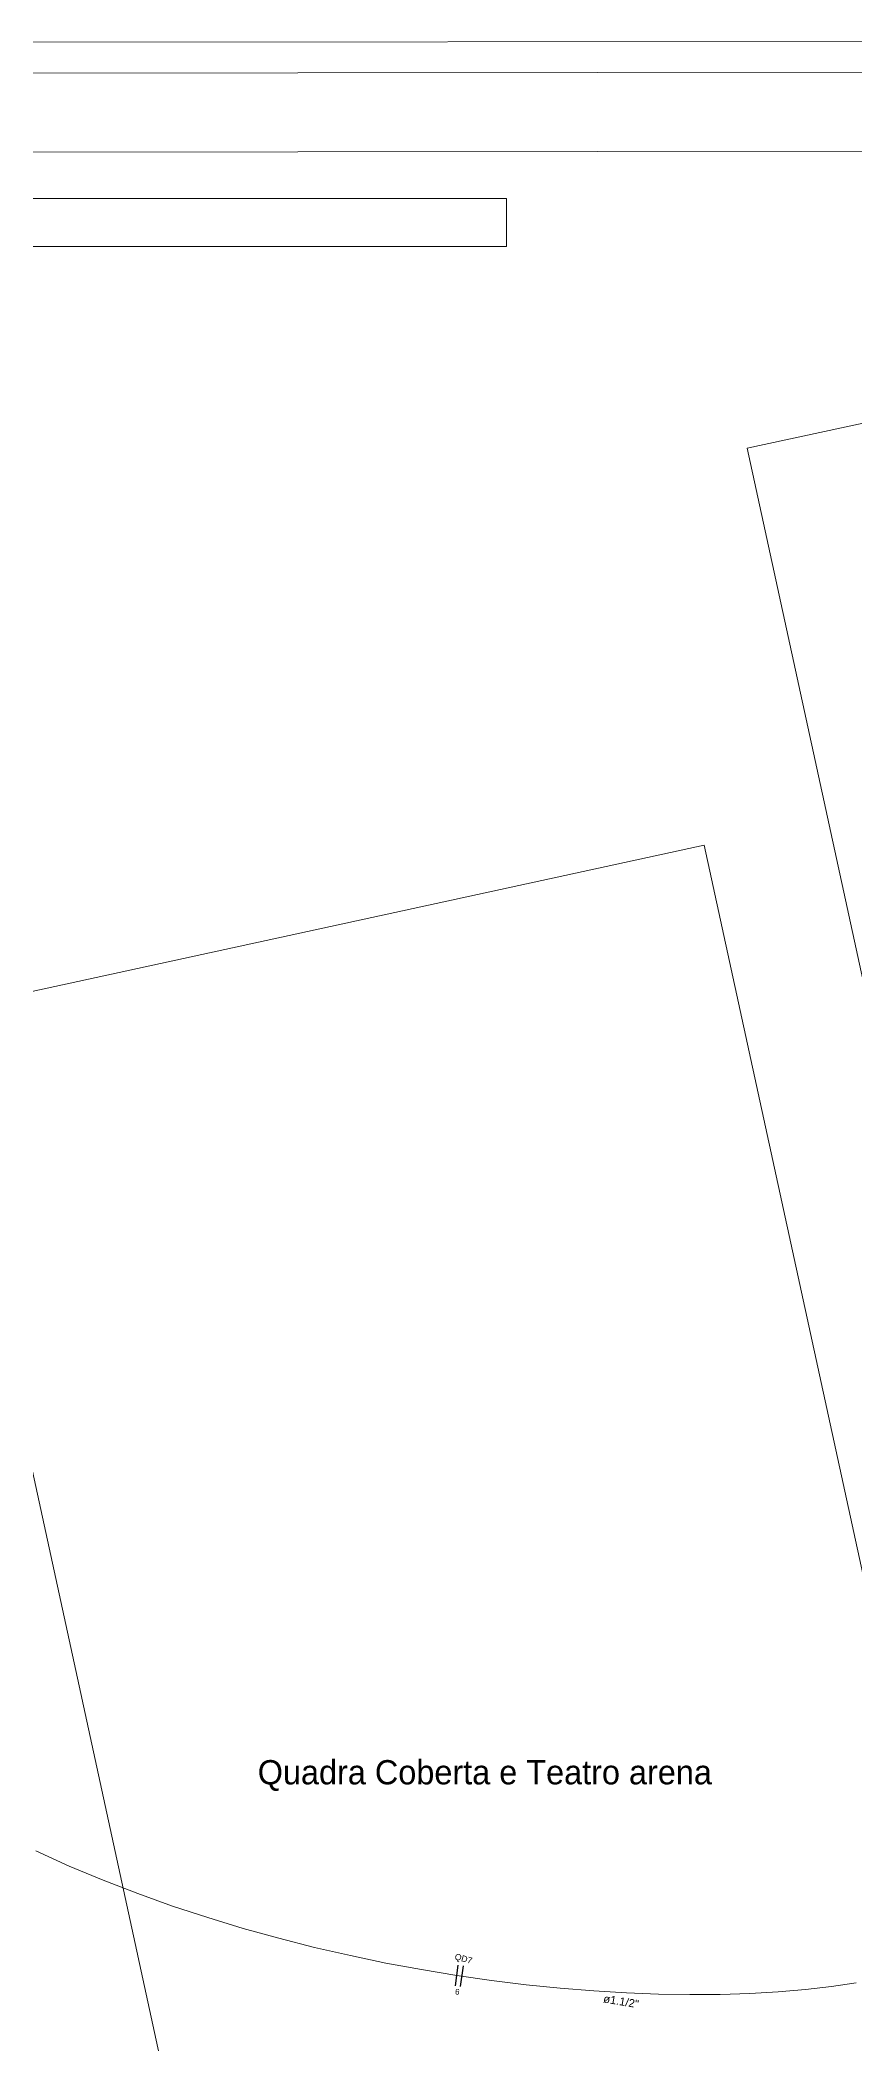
# Model space of a CAD drawing. Header units: millimetres. Extents: x -395 to 1008, y 9 to 692.
# Drawn here: x -345.1 to -319.3, y 50.9 to 114.4 of the extents above; entities that cross this region are included whole.
import ezdxf

# ---------------------------------------------------------------- set-up
doc = ezdxf.new("R2010")
doc.units = ezdxf.units.MM
doc.header["$LTSCALE"] = 0.1
doc.header["$MEASUREMENT"] = 0
for name, color, linetype, lineweight in [('.10 ultra fina', 240, 'Continuous', 5), ('.20', 130, 'Continuous', 5), ('.25', 70, 'Continuous', 5), ('.40 Interno parede', 27, 'Continuous', 5)]:
    doc.layers.add(name, color=color, linetype=linetype, lineweight=lineweight)
doc.styles.add('Arial', font='arial.ttf')
doc.styles.add('Texto Wilian', font='himalaya.ttf')

# ---------------------------------------------------------------- blocks, each defined once
blk = doc.blocks.new('etwew')
at = {"layer": '.10 ultra fina', "color": 240, "lineweight": 5}
for p, q in [((420.928, 174.472), (298.93, 174.361)), ((394.271, 173.47), (317.274, 173.393)), ((394.276, 170.97), (317.279, 170.893)), ((362.851, 169.455), (322.851, 169.455)), ((362.851, 167.935), (362.851, 169.455)), ((322.851, 167.935), (362.851, 167.935)), ((370.473, 161.542), (384.056, 164.495)), ((376.274, 134.865), (370.473, 161.542)), ((369.114, 148.966), (344.675, 143.652)), ((379.549, 100.978), (369.114, 148.966)), ((344.675, 143.652), (355.11, 95.664))]:
    blk.add_line(p, q, dxfattribs=at)
at = {"layer": '.10 ultra fina', "color": 240, "lineweight": 5, "style": 'Texto Wilian'}
blk.add_text('Quadra Coberta e Teatro arena ', height=0.768, dxfattribs=at).set_placement((354.969, 119.215))

msp = doc.modelspace()

# ---------------------------------------------------------------- linework, layer by layer
at = {"layer": '.20', "color": 130, "lineweight": 20}
msp.add_lwpolyline([(-345.257, 57.019), (-344.199, 56.54), (-343.123, 56.089), (-342.032, 55.667), (-340.927, 55.272), (-339.812, 54.905), (-338.688, 54.564), (-337.56, 54.251), (-336.428, 53.964), (-335.297, 53.703), (-334.168, 53.468), (-333.044, 53.259), (-331.927, 53.075), (-330.821, 52.915), (-329.727, 52.781), (-328.649, 52.671), (-327.588, 52.585), (-326.549, 52.523), (-325.532, 52.484), (-324.541, 52.468), (-323.578, 52.475), (-322.646, 52.505), (-321.747, 52.557), (-320.885, 52.631), (-320.061, 52.726), (-319.278, 52.843)], dxfattribs=at)
at = {"layer": '.25', "color": 70, "lineweight": 25}
for p, q in [((-331.968, 52.743), (-331.88, 53.402)), ((-331.803, 52.721), (-331.715, 53.38))]:
    msp.add_line(p, q, dxfattribs=at)

# ---------------------------------------------------------------- block references
at = {"layer": '.10 ultra fina', "color": 240, "lineweight": 5}
msp.add_blockref('etwew', (-693.2, -60.087), dxfattribs=at)

# ---------------------------------------------------------------- texts
at = {"layer": '.40 Interno parede', "color": 27, "attachment_point": 8, "line_spacing_factor": 0.9, "style": 'Arial'}
for s, insert, char_height, width, rotation in [('QD7', (-331.751, 53.463), 0.1956, 1.10843, 344.74674), ('6', (-331.92, 52.467), 0.18, 0.2713, 352.39245), ('ø1.1/2"', (-326.743, 52.123), 0.2535, 2.21469, 350.54848)]:
    msp.add_mtext(s, dxfattribs=dict(at, insert=insert, char_height=char_height, width=width, rotation=rotation))

doc.saveas('drawing.dxf')
